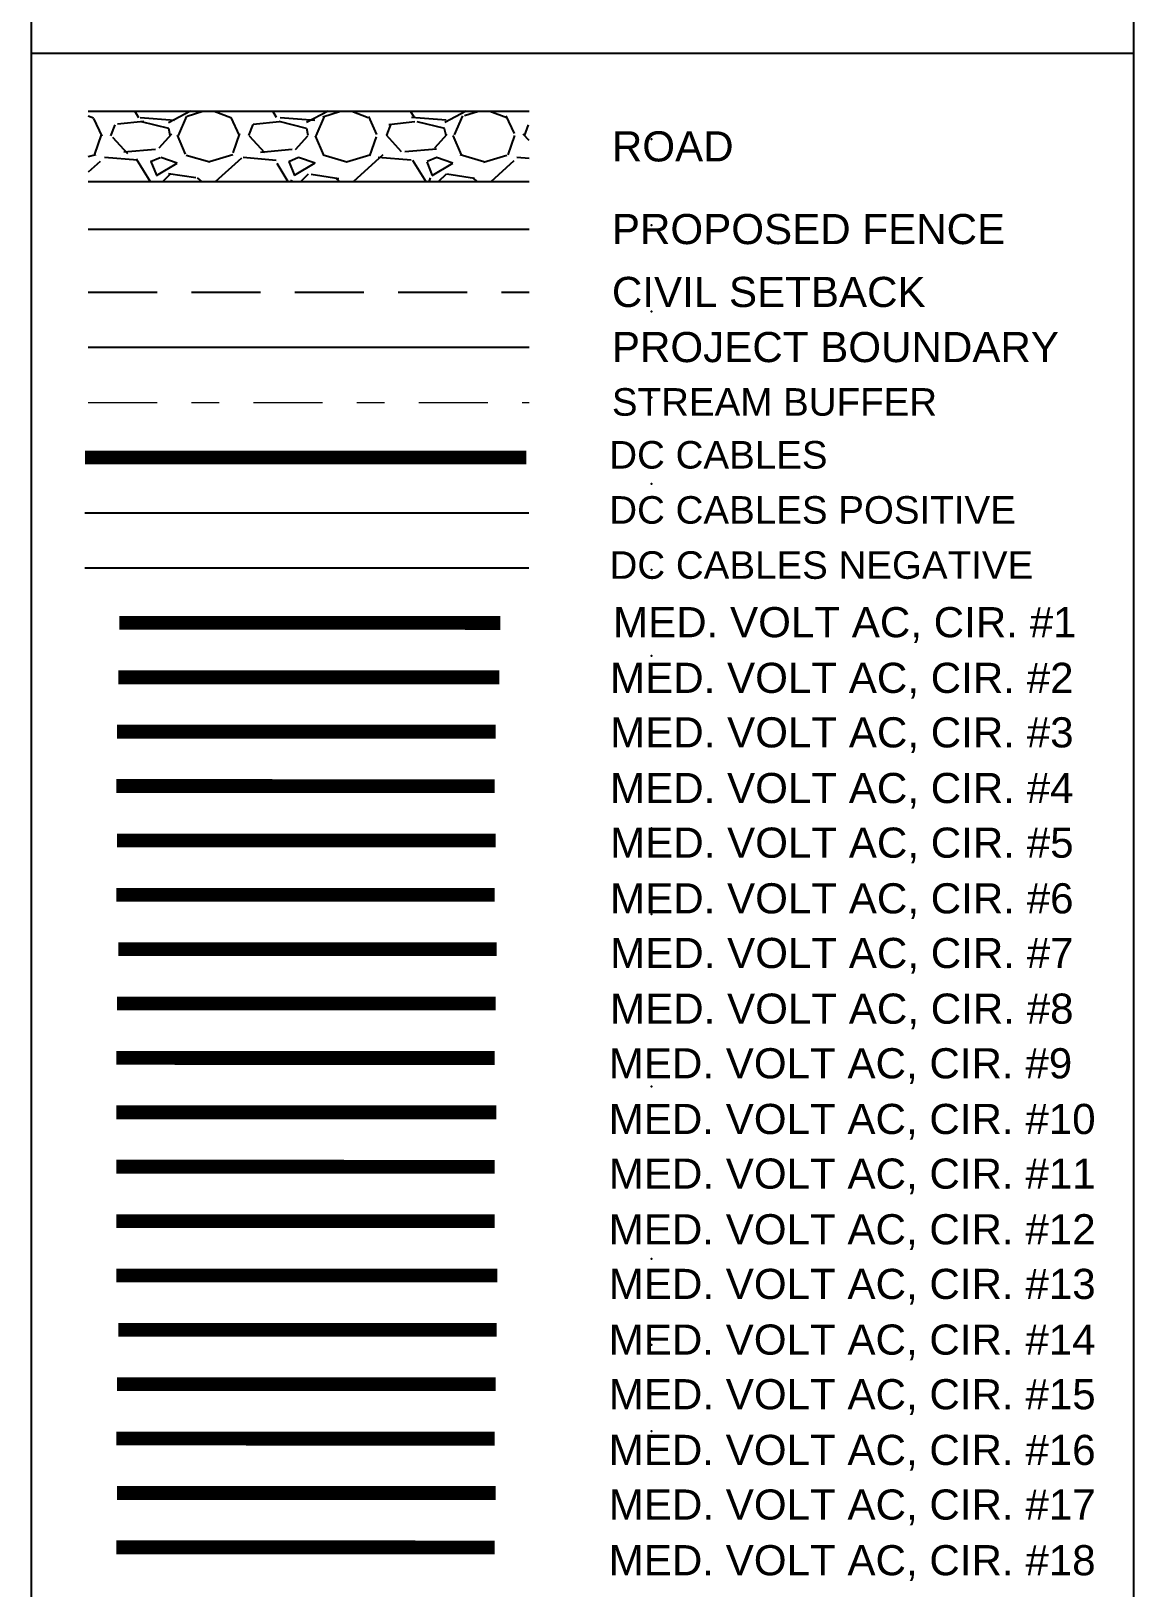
# Model space of a CAD drawing. Header units: feet. Extents: x -17 to 1389, y -162 to 787.
# Drawn here: x -4 to 0, y -5.94 to -0.29 of the extents above; entities that cross this region are included whole.
import ezdxf
from ezdxf.lldxf.tags import DXFTag

# ---------------------------------------------------------------- set-up
doc = ezdxf.new("R2010")
doc.units = ezdxf.units.FT
doc.header["$MEASUREMENT"] = 0
doc.linetypes.add('DASHDOT2', pattern=[0.5, 0.25, -0.125, 0, -0.125])
doc.linetypes.add('DASHED2', pattern=[0.375, 0.25, -0.125])
for name, color, linetype in [('C-FENCE', 92, 'FENCELINE1'), ('C-ROAD', 1, 'Continuous'), ('C-ROAD-HATCH', 252, 'Continuous'), ('G-ANNO-TEXT', 1, 'Continuous'), ('PV-CABL-MV1', 170, 'MV ROUTING #1'), ('PV-CABL-MV10', 130, 'MV ROUTING #10'), ('PV-CABL-MV11', 170, 'MV ROUTING #11'), ('PV-CABL-MV12', 210, 'MV ROUTING #12'), ('PV-CABL-MV13', 170, 'MV ROUTING #13'), ('PV-CABL-MV14', 80, 'MV ROUTING #14'), ('PV-CABL-MV15', 210, 'MV ROUTING #15'), ('PV-CABL-MV16', 10, 'MV ROUTING #16'), ('PV-CABL-MV17', 130, 'MV ROUTING #17'), ('PV-CABL-MV18', 170, 'MV ROUTING #18'), ('PV-CABL-MV2', 80, 'MV ROUTING #2'), ('PV-CABL-MV3', 210, 'MV ROUTING #3'), ('PV-CABL-MV4', 10, 'MV ROUTING #4'), ('PV-CABL-MV5', 130, 'MV ROUTING #5'), ('PV-CABL-MV6', 170, 'MV ROUTING #6'), ('PV-CABL-MV7', 80, 'MV ROUTING #7'), ('PV-CABL-MV8', 210, 'MV ROUTING #8'), ('PV-CABL-MV9', 10, 'MV ROUTING #9'), ('PV-DC-CABL-UG', 6, 'DC ROUTING'), ('PV-DC-CABL-UG+', 6, 'DC+'), ('PV-DC-CABL-UG-', 6, 'DC-'), ('PVcase PV Area', 30, 'Continuous')]:
    doc.layers.add(name, color=color, linetype=linetype)
doc.layers.add('EX-BUFFER', color=5, linetype='DASHDOT2', lineweight=9)
doc.layers.add('G-NPLT', color=67, linetype='Continuous', plot=False)
doc.styles.add('NEI-A', font='arial.ttf')
tags = doc.linetypes.add('DC ROUTING', pattern='A,1,-0.25,0,0.1,-0.25,["DC",NEI-A,S=0.5,R=0,X=0,Y=-0.2],-1.99', length=3.59).pattern_tags.tags
tags[12] = DXFTag(74, 10)
tags = doc.linetypes.add('DC+', pattern='A,0.176989,-0.049113,["DC+",NEI-A,S=0.1,R=0,X=0,Y=-0.05],-0.049113,-0.250887,0.176989', length=0.7030909999999999).pattern_tags.tags
tags[6] = DXFTag(74, 10)
tags = doc.linetypes.add('DC-', pattern='A,0.176989,-0.049113,["DC-",NEI-A,S=0.1,R=0,X=0,Y=-0.05],-0.049113,-0.250887,0.176989', length=0.7030909999999999).pattern_tags.tags
tags[6] = DXFTag(74, 10)
doc.linetypes.add('FENCELINE1', pattern='A,0.25,-0.1,[133,ltypeshp.shx,S=0.1,R=0,X=-0.1,Y=0],-0.1,1', length=1.45)
tags = doc.linetypes.add('MV ROUTING #1', pattern='A,1,-0.25,0,0.1,-0.25,["MV1",NEI-A,S=0.5,R=0,X=0,Y=-0.2],-1.99', length=3.59).pattern_tags.tags
tags[12] = DXFTag(74, 10)
tags = doc.linetypes.add('MV ROUTING #10', pattern='A,1,-0.25,0,0.1,-0.25,["MV10",NEI-A,S=0.5,R=0,X=0,Y=-0.2],-1.99', length=3.59).pattern_tags.tags
tags[12] = DXFTag(74, 10)
tags = doc.linetypes.add('MV ROUTING #11', pattern='A,1,-0.25,0,0.1,-0.25,["MV11",NEI-A,S=0.5,R=0,X=0,Y=-0.2],-1.99', length=3.59).pattern_tags.tags
tags[12] = DXFTag(74, 10)
tags = doc.linetypes.add('MV ROUTING #12', pattern='A,1,-0.25,0,0.1,-0.25,["MV12",NEI-A,S=0.5,R=0,X=0,Y=-0.2],-1.99', length=3.59).pattern_tags.tags
tags[12] = DXFTag(74, 10)
tags = doc.linetypes.add('MV ROUTING #13', pattern='A,1,-0.25,0,0.1,-0.25,["MV13",NEI-A,S=0.5,R=0,X=0,Y=-0.2],-1.99', length=3.59).pattern_tags.tags
tags[12] = DXFTag(74, 10)
tags = doc.linetypes.add('MV ROUTING #14', pattern='A,1,-0.25,0,0.1,-0.25,["MV14",NEI-A,S=0.5,R=0,X=0,Y=-0.2],-1.99', length=3.59).pattern_tags.tags
tags[12] = DXFTag(74, 10)
tags = doc.linetypes.add('MV ROUTING #15', pattern='A,1,-0.25,0,0.1,-0.25,["MV15",NEI-A,S=0.5,R=0,X=0,Y=-0.2],-1.99', length=3.59).pattern_tags.tags
tags[12] = DXFTag(74, 10)
tags = doc.linetypes.add('MV ROUTING #16', pattern='A,1,-0.25,0,0.1,-0.25,["MV16",NEI-A,S=0.5,R=0,X=0,Y=-0.2],-1.99', length=3.59).pattern_tags.tags
tags[12] = DXFTag(74, 10)
tags = doc.linetypes.add('MV ROUTING #17', pattern='A,1,-0.25,0,0.1,-0.25,["MV17",NEI-A,S=0.5,R=0,X=0,Y=-0.2],-1.99', length=3.59).pattern_tags.tags
tags[12] = DXFTag(74, 10)
tags = doc.linetypes.add('MV ROUTING #18', pattern='A,1,-0.25,0,0.1,-0.25,["MV18",NEI-A,S=0.5,R=0,X=0,Y=-0.2],-1.99', length=3.59).pattern_tags.tags
tags[12] = DXFTag(74, 10)
tags = doc.linetypes.add('MV ROUTING #2', pattern='A,1,-0.25,0,0.1,-0.25,["MV2",NEI-A,S=0.5,R=0,X=0,Y=-0.2],-1.99', length=3.59).pattern_tags.tags
tags[12] = DXFTag(74, 10)
tags = doc.linetypes.add('MV ROUTING #3', pattern='A,1,-0.25,0,0.1,-0.25,["MV3",NEI-A,S=0.5,R=0,X=0,Y=-0.2],-1.5', length=3.1).pattern_tags.tags
tags[12] = DXFTag(74, 10)
tags = doc.linetypes.add('MV ROUTING #4', pattern='A,1,-0.25,0,0.1,-0.25,["MV4",NEI-A,S=0.5,R=0,X=0,Y=-0.2],-1.5', length=3.1).pattern_tags.tags
tags[12] = DXFTag(74, 10)
tags = doc.linetypes.add('MV ROUTING #5', pattern='A,1,-0.25,0,0.1,-0.25,["MV5",NEI-A,S=0.5,R=0,X=0,Y=-0.2],-1.5', length=3.1).pattern_tags.tags
tags[12] = DXFTag(74, 10)
tags = doc.linetypes.add('MV ROUTING #6', pattern='A,1,-0.25,0,0.1,-0.25,["MV6",NEI-A,S=0.5,R=0,X=0,Y=-0.2],-1.5', length=3.1).pattern_tags.tags
tags[12] = DXFTag(74, 10)
tags = doc.linetypes.add('MV ROUTING #7', pattern='A,1,-0.25,0,0.1,-0.25,["MV7",NEI-A,S=0.5,R=0,X=0,Y=-0.2],-1.5', length=3.1).pattern_tags.tags
tags[12] = DXFTag(74, 10)
tags = doc.linetypes.add('MV ROUTING #8', pattern='A,1,-0.25,0,0.1,-0.25,["MV8",NEI-A,S=0.5,R=0,X=0,Y=-0.2],-1.5', length=3.1).pattern_tags.tags
tags[12] = DXFTag(74, 10)
tags = doc.linetypes.add('MV ROUTING #9', pattern='A,1,-0.25,0,0.1,-0.25,["MV9",NEI-A,S=0.5,R=0,X=0,Y=-0.2],-1.5', length=3.1).pattern_tags.tags
tags[12] = DXFTag(74, 10)

# ---------------------------------------------------------------- blocks, each defined once
blk = doc.blocks.new('*U29')
blk.add_lwpolyline([(-2, -11.62), (2, -11.62), (2, 0), (-2, 0)], close=True)
blk.add_lwpolyline([(-2, -0.3699999999999992), (2, -0.3699999999999992)])
at = {"layer": 'G-NPLT'}
for p in [(0.25, -0.6824999999999992), (0.25, -0.9949999999999992), (0.25, -1.307499999999999), (0.25, -1.619999999999999), (0.25, -1.932499999999999), (0.25, -2.244999999999999), (0.25, -2.557499999999999), (0.25, -2.869999999999999), (0.25, -3.182499999999999), (0.25, -3.494999999999999), (0.25, -3.807499999999999), (0.25, -4.119999999999999), (0.25, -4.432499999999999), (0.25, -4.744999999999999), (0.25, -5.057499999999999), (0.25, -5.369999999999999), (0.25, -5.682499999999999)]:
    blk.add_point(p, dxfattribs=at)

msp = doc.modelspace()

# ---------------------------------------------------------------- hatches: boundary and pattern name
at = {"layer": 'C-ROAD-HATCH'}
h = msp.add_hatch(dxfattribs=at)
h.set_pattern_fill('GRAVEL', color=256, scale=0.5)
h.set_pattern_definition([(228.012787504, (-36.99838844109257, -34.17251722814895), (-4.000000000000031, -4.500000000000002), [0.067268, -6.659544023536849]), (184.969740728, (-37.04338844109257, -34.22251722814895), (5.999999999999988, 0.5000000000000175), [0.115434, -11.427962380615]), (132.510447078, (-37.15838844109257, -34.23251722814896), (5.000000000000059, -5.499999999999932), [0.08139400000000001, -8.05801629804985]), (267.273689006, (-37.35338844109258, -34.35751722814896), (0.5000000000000121, 10.00000000000001), [0.1051189999999997, -10.40677902081446]), (292.833654178, (-37.35838844109257, -34.46251722814895), (-2.499999999999994, 6.000000000000014), [0.1030774999999997, -10.20468656404411]), (357.273689006, (-37.31838844109257, -34.55751722814895), (-10.00000000000001, 0.5000000000000128), [0.1051189999999997, -10.40677902081446]), (37.6942404667, (-37.21338844109258, -34.56251722814896), (-6.499999999999999, -4.999999999999987), [0.1390145, -13.762424274458]), (72.2553283749, (-37.10338844109258, -34.47751722814895), (3.500000000000014, 11), [0.1312439999999993, -12.99316074840665]), (121.429565615, (-37.06338844109257, -34.35251722814895), (-4.00000000000001, 6.499999999999994), [0.105475, -10.4420365548645]), (175.236358309, (-37.11838844109257, -34.26251722814896), (5.499999999999992, -0.500000000000019), [0.120416, -5.90038128939615]), (222.397437798, (-37.23838844109257, -34.25251722814895), (-5.999999999999981, -5.499999999999986), [0.155724, -15.41668750239745]), (138.814074834, (-36.85838844109257, -34.36251722814895), (-3.500000000000016, 3), [0.05315049999999982, -5.261922406367328]), (171.46923439, (-36.89838844109257, -34.32751722814896), (6.499999999999999, -0.9999999999999976), [0.1011185, -10.0107557080785]), (225, (-36.99838844109257, -34.31251722814896), (-5.551115123125783e-17, -0.4999999999999665), [0.0707105, -0.63639628118655]), (203.198590514, (-37.03338844109257, -34.25251722814895), (2.499999999999995, 0.9999999999999877), [0.038079, -3.76980755293195]), (291.801409486, (-37.06838844109257, -34.26751722814895), (-0.499999999999842, 1.500000000000051), [0.0538515, -2.63873090356725]), (30.96375653209999, (-37.04838844109257, -34.31751722814896), (1.500000000000027, 0.9999999999999898), [0.0874645, -2.82801144742265]), (161.565051177, (-36.97338844109257, -34.27251722814896), (1.000000000000006, -0.4999999999999883), [0.06324549999999966, -1.517893330084194]), (16.389540334, (-37.35838844109257, -34.26751722814895), (4.999999999999983, 1.500000000000022), [0.0886, -8.7714225733347]), (70.3461759419, (-37.27338844109257, -34.24251722814896), (-2.00000000000061, -5.500000000001698), [0.0743305, -7.3587038736595]), (293.198590514, (-36.97338844109257, -34.17251722814895), (-0.9999999999999852, 2.499999999999996), [0.0761575, -3.73172905293195]), (343.610459666, (-36.94338844109257, -34.24251722814896), (-4.999999999999983, 1.500000000000022), [0.08859999999999965, -8.771422573334455]), (339.44395478, (-37.35838844109257, -34.57751722814896), (-2.500000000000018, 1.000000000000012), [0.08543999999999966, -4.186561872658728]), (294.775140569, (-37.27838844109257, -34.60751722814896), (-2.500000000000003, 5.500000000000001), [0.071589, -7.087321531638]), (66.8014094864, (-36.96838844109257, -34.67251722814895), (0.9999999999999906, 2.499999999999985), [0.0761575, -3.73172905293195]), (17.3540246363, (-36.93838844109257, -34.60251722814895), (-6.499999999999988, -1.999999999999981), [0.0838155, -8.29771180712]), (69.44395478040002, (-37.21338844109258, -34.67251722814895), (-1.000000000000004, -2.499999999999977), [0.04271999999999983, -4.229281872658728]), (101.309932474, (-36.99838844109257, -34.67251722814895), (-0.4999999999999819, 2.000000000000006), [0.025495, -2.5240147567964]), (165.963756532, (-37.00338844109257, -34.64751722814896), (1.499999999999979, -0.5000000000000007), [0.1030775, -1.95847531280885]), (186.009005957, (-37.10338844109258, -34.62251722814896), (5.000000000000023, 0.4999999999999916), [0.095525, -9.456961587271401]), (303.690067526, (-37.04838844109257, -34.36251722814895), (-0.4999999999999936, 0.9999999999999929), [0.07211099999999965, -1.730664637731995]), (353.157226587, (-37.00838844109257, -34.42251722814895), (8.500000000000007, -1.000000000000026), [0.125897, -12.46378131201415]), (60.9453959009, (-36.88338844109257, -34.43751722814896), (-1.999999999999988, -3.499999999999988), [0.051478, -5.0963370704935]), (90, (-36.85838844109257, -34.39251722814895), (-0.4999999999999999, 0.5), [0.03, -0.47]), (120.256437164, (-37.11338844109257, -34.60751722814896), (2.000000000000004, -3.500000000000004), [0.069462, -6.876759994724901]), (48.01278750420001, (-37.14838844109257, -34.54751722814895), (4, 4.499999999999988), [0.134536, -6.592276023536849]), (0, (-37.05838844109257, -34.44751722814895), (0.5, 0.5), [0.13, -0.37]), (325.3048464690001, (-36.92838844109257, -34.44751722814895), (5.000000000000069, -3.499999999999913), [0.07905699999999966, -7.826637150420978]), (254.054604099, (-36.86338844109257, -34.49251722814896), (-0.5000000000000189, -2.000000000000002), [0.072801, -3.56725394464025]), (207.645975364, (-36.88338844109257, -34.56251722814896), (-9.499999999999975, -5.000000000000024), [0.1185325, -11.7347370911297]), (175.42607874, (-36.98838844109257, -34.61751722814896), (-6.499999999999977, 0.5000000000000007), [0.1253995, -12.41453670398445])])
h.paths.add_polyline_path([(-2.193381916870706, -0.5812485372032867), (-3.7933819168707, -0.5812485372033009), (-3.7933819168707, -0.837661005466444), (-2.193381916870706, -0.8376610054664226)])

# ---------------------------------------------------------------- linework, layer by layer
at = {"layer": 'C-FENCE', "ltscale": 0.3}
msp.add_lwpolyline([(-3.7933819168707, -1.009454771334866), (-2.193381916870706, -1.009454771334866)], dxfattribs=at)
at = {"layer": 'C-ROAD', "flags": 128}
for points in [[(-3.7933819168707, -0.5812485372033009), (-2.193381916870706, -0.5812485372033223)], [(-2.193381916870706, -0.8376610054664084), (-3.7933819168707, -0.837661005466444)]]:
    msp.add_lwpolyline(points, dxfattribs=at)
at = {"layer": 'EX-BUFFER', "flags": 128}
msp.add_lwpolyline([(-3.7933819168707, -1.637661005466455), (-2.193381916870706, -1.637661005466455)], dxfattribs=at)
at = {"layer": 'G-ANNO-TEXT', "linetype": 'DASHED2'}
msp.add_lwpolyline([(-3.7933819168707, -1.23766100546645), (-2.193381916870706, -1.23766100546645)], dxfattribs=at)
at = {"layer": 'PV-CABL-MV1', "linetype": 'MV ROUTING #1', "ltscale": 0.15, "const_width": 0.05}
msp.add_lwpolyline([(-3.680506265408823, -2.437661005466467), (-2.298075188890735, -2.43783667019899)], dxfattribs=at)
at = {"layer": 'PV-CABL-MV10', "linetype": 'MV ROUTING #10', "ltscale": 0.15, "const_width": 0.05}
msp.add_lwpolyline([(-3.691215487739825, -4.213358767931545), (-2.313087809891712, -4.213534432664069)], dxfattribs=at)
at = {"layer": 'PV-CABL-MV11', "linetype": 'MV ROUTING #11', "ltscale": 0.15, "const_width": 0.05}
msp.add_lwpolyline([(-3.691215487739825, -4.41065843702912), (-2.318244283044621, -4.410834101761644)], dxfattribs=at)
at = {"layer": 'PV-CABL-MV12', "linetype": 'MV ROUTING #12', "ltscale": 0.15, "const_width": 0.05}
msp.add_lwpolyline([(-3.691215487739825, -4.607958437029119), (-2.318244283044621, -4.608134101761642)], dxfattribs=at)
at = {"layer": 'PV-CABL-MV13', "linetype": 'MV ROUTING #13', "ltscale": 0.15, "const_width": 0.05}
msp.add_lwpolyline([(-3.691215487739825, -4.805259042200532), (-2.308784411221737, -4.805434706933056)], dxfattribs=at)
at = {"layer": 'PV-CABL-MV14', "ltscale": 0.15, "const_width": 0.05}
msp.add_lwpolyline([(-3.684307332952287, -5.002559320892637), (-2.311336128257082, -5.00273498562516)], dxfattribs=at)
at = {"layer": 'PV-CABL-MV15', "ltscale": 0.15, "const_width": 0.05}
msp.add_lwpolyline([(-3.68810840049575, -5.199858834565237), (-2.315137195800546, -5.200034499297761)], dxfattribs=at)
at = {"layer": 'PV-CABL-MV16', "ltscale": 0.15, "const_width": 0.05}
msp.add_lwpolyline([(-3.691215487739825, -5.397158437029113), (-2.318244283044621, -5.397334101761636)], dxfattribs=at)
at = {"layer": 'PV-CABL-MV17', "ltscale": 0.15, "const_width": 0.05}
msp.add_lwpolyline([(-3.68810840049575, -5.594458834565234), (-2.315137195800546, -5.594634499297758)], dxfattribs=at)
at = {"layer": 'PV-CABL-MV18', "ltscale": 0.15, "const_width": 0.05}
msp.add_lwpolyline([(-3.691215487739825, -5.79175843702911), (-2.318244283044621, -5.791934101761633)], dxfattribs=at)
at = {"layer": 'PV-CABL-MV2', "linetype": 'MV ROUTING #2', "ltscale": 0.15, "const_width": 0.05}
msp.add_lwpolyline([(-3.684307332952287, -2.634959920015859), (-2.301876256434198, -2.635135584748383)], dxfattribs=at)
at = {"layer": 'PV-CABL-MV3', "linetype": 'MV ROUTING #3', "ltscale": 0.15, "const_width": 0.05}
msp.add_lwpolyline([(-3.68810840049575, -2.832258834565252), (-2.315137195800546, -2.832434499297776)], dxfattribs=at)
at = {"layer": 'PV-CABL-MV4', "linetype": 'MV ROUTING #4', "ltscale": 0.15, "const_width": 0.05}
msp.add_lwpolyline([(-3.691215487739825, -3.029558437029131), (-2.318244283044621, -3.029734101761655)], dxfattribs=at)
at = {"layer": 'PV-CABL-MV5', "linetype": 'MV ROUTING #5', "ltscale": 0.15, "const_width": 0.05}
msp.add_lwpolyline([(-3.68810840049575, -3.226858834565249), (-2.315137195800546, -3.227034499297773)], dxfattribs=at)
at = {"layer": 'PV-CABL-MV6', "linetype": 'MV ROUTING #6', "ltscale": 0.15, "const_width": 0.05}
msp.add_lwpolyline([(-3.691215487739825, -3.424158437029128), (-2.318244283044621, -3.424334101761652)], dxfattribs=at)
at = {"layer": 'PV-CABL-MV7', "linetype": 'MV ROUTING #7', "ltscale": 0.15, "const_width": 0.05}
msp.add_lwpolyline([(-3.684307332952287, -3.621459320892647), (-2.311336128257082, -3.621634985625171)], dxfattribs=at)
at = {"layer": 'PV-CABL-MV8', "linetype": 'MV ROUTING #8', "ltscale": 0.15, "const_width": 0.05}
msp.add_lwpolyline([(-3.68810840049575, -3.818758834565244), (-2.315137195800546, -3.818934499297768)], dxfattribs=at)
at = {"layer": 'PV-CABL-MV9', "linetype": 'MV ROUTING #9', "ltscale": 0.15, "const_width": 0.05}
msp.add_lwpolyline([(-3.691215487739825, -4.016058437029123), (-2.318244283044621, -4.016234101761647)], dxfattribs=at)
at = {"layer": 'PV-DC-CABL-UG', "ltscale": 0.8, "const_width": 0.05}
msp.add_lwpolyline([(-3.804961639041707, -1.837746874566804), (-2.203220639361703, -1.837746874566804)], dxfattribs=at)
at = {"layer": 'PV-DC-CABL-UG+', "ltscale": 0.8}
msp.add_lwpolyline([(-3.804961639041707, -2.037746874566807), (-2.195038259919855, -2.037746874566807)], dxfattribs=at)
at = {"layer": 'PV-DC-CABL-UG-', "ltscale": 0.8}
msp.add_lwpolyline([(-3.804961639041707, -2.23774687456681), (-2.195038259919855, -2.23774687456681)], dxfattribs=at)
at = {"layer": 'PVcase PV Area', "ltscale": 0.025}
msp.add_lwpolyline([(-3.7933819168707, -1.437661005466452), (-2.193381916870706, -1.437661005466452)], dxfattribs=at)

# ---------------------------------------------------------------- block references
at = {"layer": 'G-ANNO-TEXT'}
msp.add_blockref('*U29', (-1.999999949480795, 3.082577393342945e-08), dxfattribs=at)

# ---------------------------------------------------------------- texts
at = {"layer": 'G-ANNO-TEXT', "attachment_point": 4, "style": 'NEI-A'}
for s, insert, char_height, width in [('ROAD', (-1.893381916870695, -0.709454771334876), 0.1094, 5.035966917302644), ('PROPOSED FENCE', (-1.893381916870695, -1.009454771334873), 0.1094, 5.035966917302644), ('CIVIL SETBACK', (-1.893381916870695, -1.237627127837833), 0.1094, 1.832013685846802), ('PROJECT BOUNDARY', (-1.893381916870695, -1.437627127703337), 0.1094, 1.62179604638472), ('STREAM BUFFER', (-1.893381916870695, -1.636693707753572), 0.1, 1.62179604638472), ('DC CABLES', (-1.902897154290841, -1.828485421919112), 0.1, 1.759640032317102), ('DC CABLES POSITIVE', (-1.902897154290841, -2.028485421919115), 0.1, 1.759640032317102), ('DC CABLES NEGATIVE', (-1.90187853953131, -2.228485421919117), 0.1, 1.759640032317102)]:
    msp.add_mtext(s, dxfattribs=dict(at, insert=insert, char_height=char_height, width=width))
at = {"layer": 'G-ANNO-TEXT', "char_height": 0.1094, "attachment_point": 4, "style": 'NEI-A'}
for s, width, heights, insert in [('MED. VOLT AC, CIR. #1 ', 1.805758388845735, [0], (-1.889290727149771, -2.44518200531742)), ('MED. VOLT AC, CIR. #2 ', 1.805758388845735, [0], (-1.900141589436757, -2.647161336576971)), ('MED. VOLT AC, CIR. #3 ', 1.834225141119934, [0], (-1.899999949480772, -2.844911403815786)), ('MED. VOLT AC, CIR. #4 ', 1.834225141119934, [0], (-1.900141589436757, -3.046892698341253)), ('MED. VOLT AC, CIR. #5 ', 1.834225141119934, [0], (-1.899999949480772, -3.245154601812814)), ('MED. VOLT AC, CIR. #6 ', 1.834225141119934, [0], (-1.900141589436757, -3.447135896338281)), ('MED. VOLT AC, CIR. #7 ', 1.816433800586257, [0], (-1.899999949480772, -3.645397799809842)), ('MED. VOLT AC, CIR. #8 ', 1.816433800586257, [0], (-1.900141589436757, -3.847379094335309)), ('MED. VOLT AC, CIR. #9 ', 1.824850290005688, [0], (-1.904859993054416, -4.045611489629856)), ('MED. VOLT AC, CIR. #10 ', 1.824850290005688, [0], (-1.9050016330104, -4.247592784155323)), ('MED. VOLT AC, CIR. #11 ', 1.803545023046954, [0], (-1.904859993054416, -4.445854687626884)), ('MED. VOLT AC, CIR. #12 ', 1.803545023046954, [0], (-1.9050016330104, -4.647835982152351)), ('MED. VOLT AC, CIR. #13 ', 1.803545023046954, [0], (-1.904859993054416, -4.846097885623912)), ('MED. VOLT AC, CIR. #14 ', 1.803545023046954, [0], (-1.9050016330104, -5.048079180149379)), ('MED. VOLT AC, CIR. #15 ', 1.767962341979601, [0], (-1.904859993054416, -5.246341083620941)), ('MED. VOLT AC, CIR. #16 ', 1.767962341979601, [0], (-1.9050016330104, -5.448322378146408)), ('MED. VOLT AC, CIR. #17 ', 1.778637753720123, [0.2974048203728967], (-1.904859993054416, -5.646584281617969)), ('MED. VOLT AC, CIR. #18', 1.778637753720123, [0.2974048203728967], (-1.9050016330104, -5.848565576143436))]:
    msp.add_mtext_dynamic_manual_height_columns(s, width=width, gutter_width=0.546875, heights=heights, dxfattribs=dict(at, insert=insert))

doc.saveas('drawing.dxf')
